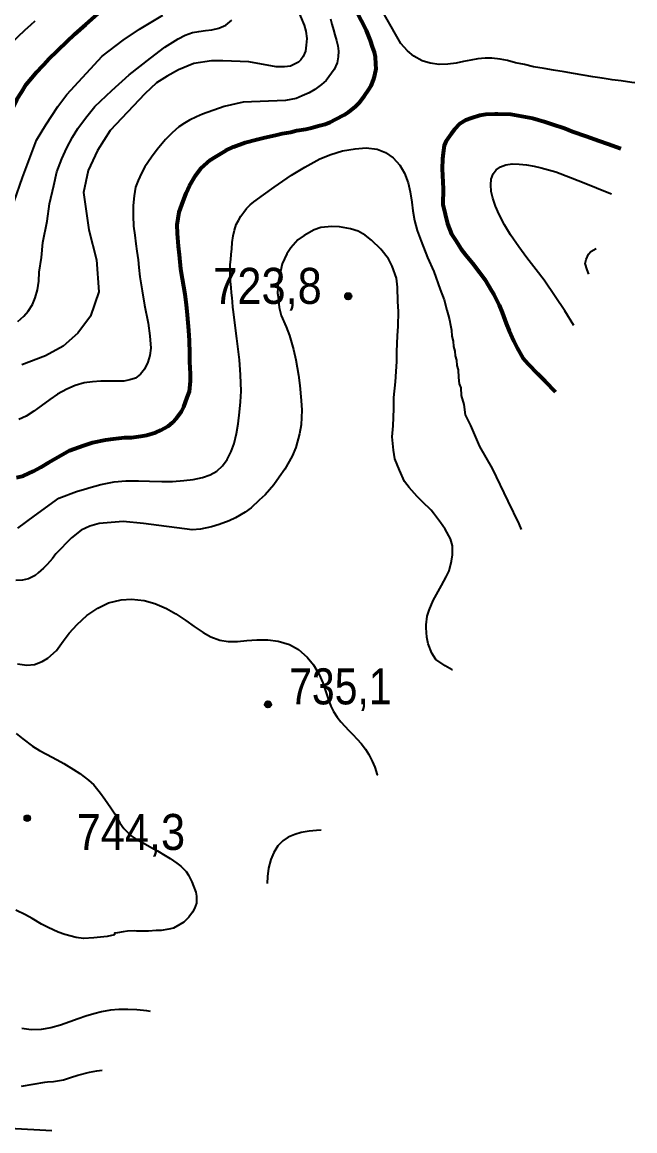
# Model space of a CAD drawing. Header units: metres. Extents: x 552626 to 559174, y 1843804 to 1852371.
# Drawn here: x 558865 to 559154, y 1847338 to 1847861 of the extents above; entities that cross this region are included whole.
import ezdxf

# ---------------------------------------------------------------- set-up
doc = ezdxf.new("R2010")
doc.units = ezdxf.units.M
doc.header["$LTSCALE"] = 6.8
for name, color, linetype, lineweight in [('1', 7, 'Continuous', 25), ('2', 7, 'Continuous', 53), ('5', 7, 'Continuous', 25)]:
    doc.layers.add(name, color=color, linetype=linetype, lineweight=lineweight)

msp = doc.modelspace()

# ---------------------------------------------------------------- hatches: boundary and pattern name
at = {"layer": '5'}
for points in [[(559020.24, 1847731.82, 1), (559017.24, 1847731.82, 1)], [(558982.35, 1847539.21, 1), (558979.35, 1847539.21, 1)], [(558868.77, 1847485.48, 1), (558865.77, 1847485.48, 1)]]:
    msp.add_hatch(color=256, dxfattribs=at).paths.add_polyline_path(points)

# ---------------------------------------------------------------- linework, layer by layer
at = {"layer": '1'}
for points in [[(559153.98, 1847832.44), (559152.52, 1847832.69), (559147.6, 1847833.43), (559143.34, 1847833.99), (559138.49, 1847834.69), (559134.22, 1847835.36), (559129.54, 1847836.14), (559125.03, 1847836.93), (559120.66, 1847837.76), (559115.62, 1847838.5), (559111.24, 1847839.32), (559106.11, 1847840.07), (559101.93, 1847841.08), (559097.69, 1847842.01), (559093.84, 1847843.02), (559090.36, 1847843.69), (559086.58, 1847844.11), (559083.36, 1847844.13), (559079.86, 1847843.82), (559076.6, 1847843.26), (559073.2, 1847842.53), (559069.66, 1847841.8), (559065.75, 1847841.32), (559061.69, 1847841.16), (559057.33, 1847841.76), (559053.56, 1847842.85), (559049.72, 1847845.03), (559046.73, 1847847.58), (559043.51, 1847851.08), (559028.71, 1847877.23)], [(558992.83, 1847872.19), (558997.94, 1847859.68), (558998.74, 1847856.87), (558999.14, 1847853.45), (558998.94, 1847850.24), (558998.54, 1847847.42), (558997.54, 1847845.01), (558996.34, 1847843.4), (558995.33, 1847842.2), (558991.53, 1847840.39), (558988.72, 1847839.99), (558984.71, 1847839.99), (558971.85, 1847842.39), (558959.63, 1847842.92), (558954.22, 1847842.92), (558945.88, 1847841.56), (558938.67, 1847838.62), (558933.26, 1847835.68), (558928.3, 1847832.52), (558922.71, 1847827.37), (558906.44, 1847810.07), (558900.46, 1847800.51), (558896.01, 1847791.13), (558893.74, 1847780.7), (558896.4, 1847763.14), (558899.95, 1847749.01), (558901.05, 1847733.84), (558897.08, 1847722.45), (558891.08, 1847714.3), (558884.19, 1847708.24), (558875.96, 1847703.69), (558864.75, 1847699.44)], [(558861.16, 1847776.58), (558865.01, 1847787.82), (558871.61, 1847805.43), (558876.04, 1847812.75), (558881.73, 1847821.38), (558885.97, 1847827.01), (558902.67, 1847845.13), (558912.52, 1847852.64), (558920.18, 1847857.84), (558931.23, 1847864.39)], [(559010.34, 1847862.7), (559010.99, 1847860.19), (559011.76, 1847857.54), (559012.46, 1847855.17), (559013.23, 1847852.44), (559013.77, 1847849.99), (559014.18, 1847847.4), (559014.06, 1847844.71), (559013.48, 1847841.91), (559012.1, 1847838.87), (559008.36, 1847833.56), (559006.15, 1847831.75), (559002.95, 1847829.34), (559000.34, 1847827.73), (558996.94, 1847826.33), (558994.13, 1847825.12), (558989.12, 1847824.12), (558969.09, 1847823.31), (558960.27, 1847821.3), (558949.98, 1847817.78), (558947.12, 1847816.49), (558943.79, 1847814.96), (558941.45, 1847813.5), (558938.81, 1847811.74), (558935.65, 1847808.86), (558932.57, 1847805.73), (558928.53, 1847801.03), (558925.83, 1847797.4), (558922.73, 1847792.87), (558921.18, 1847789.82), (558919.54, 1847786.43), (558918.42, 1847783.28), (558917.71, 1847779.14), (558917.21, 1847774.69), (558917.29, 1847769.77), (558917.47, 1847764.91), (558917.97, 1847760.6)], [(558870.79, 1847861.68), (558868.84, 1847859.79), (558866.2, 1847857.4), (558855.51, 1847847.08)], [(558869.77, 1847727.92), (558871.08, 1847730.99), (558872.15, 1847734.78), (558872.66, 1847738.88), (558872.96, 1847743.17), (558873.96, 1847750.07), (558874.7, 1847757.21), (558876.7, 1847767.19), (558877.75, 1847775.37), (558879.88, 1847784.13), (558881.28, 1847790.52), (558883.63, 1847796.65), (558885.96, 1847801.88), (558888.59, 1847806.86), (558891.13, 1847810.96), (558894.71, 1847815.86), (558899.14, 1847821.27), (558907.2, 1847828.9), (558915.34, 1847836.26), (558925.5, 1847844.1), (558932.27, 1847849.3), (558938.44, 1847853.21), (558941.73, 1847854.97), (558945.29, 1847856.23), (558948.24, 1847856.8), (558951.46, 1847857.19), (558954.41, 1847857.48), (558957.69, 1847858.29), (558960.95, 1847859.76), (558963.84, 1847862.02)], [(558967.44, 1847677.07), (558967.87, 1847681.95), (558968.27, 1847687.06), (558967.94, 1847694.67), (558967.45, 1847701.76), (558966.25, 1847711.86), (558965.45, 1847718.04), (558964.62, 1847724.41), (558964.34, 1847726.71), (558964.09, 1847729.1), (558963.92, 1847731.04), (558963.66, 1847733.45), (558963.44, 1847735.85), (558963.23, 1847738.71), (558963.06, 1847741.5), (558963.09, 1847744.21), (558963.04, 1847746.78), (558963.36, 1847749.11), (558963.43, 1847751.55), (558963.76, 1847754.24), (558963.99, 1847757.1), (558964.45, 1847760.35), (558965.1, 1847763.02), (558965.9, 1847765.6), (558966.97, 1847767.61), (558968.02, 1847769.57), (558969.4, 1847771.54), (558970.71, 1847773.21), (558972.52, 1847774.93), (558974.13, 1847776.31), (558978.8, 1847779.73), (558983.72, 1847783.22), (558992.03, 1847788.86), (558998.31, 1847792.73), (559005.33, 1847796.72), (559010.53, 1847798.66), (559016.04, 1847800.39), (559022, 1847801.43), (559027.25, 1847801.84), (559032.35, 1847801.23), (559036.35, 1847799.65), (559040.01, 1847797.14), (559043.06, 1847793.65), (559045.33, 1847789.83), (559047.05, 1847785.25), (559048.01, 1847781.03), (559048.75, 1847776.23), (559049.26, 1847772.07), (559049.96, 1847767.53), (559051.24, 1847762.81), (559053.08, 1847757.76), (559056.19, 1847750.1), (559059.08, 1847743.5), (559062.19, 1847735), (559063.98, 1847730.14), (559065.33, 1847725.3), (559065.93, 1847723.06), (559066.51, 1847720.67), (559066.94, 1847718.16), (559067.45, 1847715.73), (559067.64, 1847713.01), (559068.18, 1847710.59), (559068.42, 1847708.1), (559069, 1847705.94), (559069.23, 1847703.68)], [(559125.26, 1847718.02), (559121.01, 1847724.93), (559116.46, 1847731.66), (559111.19, 1847739.42), (559107.44, 1847744.22), (559103, 1847749.98), (559099.23, 1847755.14), (559095.35, 1847760.82), (559092.5, 1847765.54), (559089.99, 1847770.35), (559088.29, 1847774.26), (559086.99, 1847778.08), (559086.24, 1847781.27), (559086, 1847784.42), (559086.25, 1847787.06), (559087.19, 1847789.56), (559088.52, 1847791.39), (559090.57, 1847792.92), (559093.04, 1847793.77), (559096.05, 1847794.22), (559099.46, 1847794.13), (559102.83, 1847793.79), (559106.54, 1847793.14), (559109.8, 1847792.39), (559113.26, 1847791.51), (559116.74, 1847790.49), (559123.67, 1847787.87), (559130.88, 1847785.08), (559140.91, 1847780.95), (559142.94, 1847780.14)], [(559051.26, 1847637.27), (559047.45, 1847641.48), (559045.29, 1847644.4), (559042.93, 1847649.7), (559040.74, 1847655.02), (559040.1, 1847659.1), (559039.53, 1847665.52), (559039.93, 1847670.72), (559040.18, 1847678.74), (559040.23, 1847684.06), (559041.04, 1847691.48), (559041.41, 1847696.26), (559041.61, 1847701.02), (559041.74, 1847705.69), (559042.06, 1847713.05), (559042.28, 1847717.65), (559042.47, 1847724.65), (559042.11, 1847729.27), (559041.99, 1847736.07), (559041.59, 1847740.27), (559039.53, 1847745.94), (559037.71, 1847749.47), (559034.12, 1847753.96), (559029.72, 1847758.2), (559026.7, 1847760.6), (559023.41, 1847762.46), (559019.87, 1847763.64), (559014.68, 1847764.62), (559011.02, 1847764.7), (559005.84, 1847764.19), (559002.72, 1847763.08), (558998.02, 1847760.54), (558995.02, 1847758.45), (558991.71, 1847754.66), (558989.71, 1847751.77), (558987.6, 1847747.04), (558986.75, 1847743.53), (558985.6, 1847738.33), (558985.44, 1847733.24), (558985.72, 1847731.52), (558986.21, 1847726.51), (558987.14, 1847722.79), (558989.51, 1847717.32), (558991.06, 1847713.26), (558992.98, 1847706.66), (558993.95, 1847701.87), (558995.29, 1847694.54), (558995.85, 1847689.61), (558996.5, 1847682.54), (558996.77, 1847677.99), (558996.49, 1847671.06), (558995.81, 1847666.82), (558994.04, 1847660.47), (558992.27, 1847656.35), (558988.9, 1847650.23), (558986.18, 1847646.42), (558983.6, 1847642.8), (558979.57, 1847638.1), (558976.78, 1847635.53), (558972.87, 1847631.92), (558970.03, 1847629.85), (558965.52, 1847627.17), (558962.51, 1847625.83), (558957.81, 1847624.04), (558954.28, 1847622.97)], [(558917.97, 1847760.6), (558918.56, 1847756.56), (558919.05, 1847753.15), (558919.61, 1847748.95), (558919.96, 1847745.34), (558920.41, 1847740.92), (558921.55, 1847734.31), (558922.65, 1847727.66), (558924.35, 1847719.05), (558925.11, 1847713.1), (558925.66, 1847707.25), (558925.08, 1847703.82), (558924.24, 1847700.69), (558922.64, 1847697.4), (558920.77, 1847695.07), (558918.31, 1847693.19), (558915.72, 1847692.28), (558912.85, 1847691.8), (558909.51, 1847691.74), (558906.01, 1847691.72), (558902.04, 1847691.71), (558898.06, 1847691.44), (558894.1, 1847690.9), (558889.87, 1847689.65), (558885.95, 1847688), (558881.61, 1847685.58), (558877.87, 1847683.09), (558873.85, 1847680.13), (558870.45, 1847677.61), (558866.72, 1847675.16), (558863.36, 1847673.6)], [(559132.26, 1847742.28), (559131.44, 1847744.26), (559130.59, 1847747.33), (559130.97, 1847749.12), (559132.09, 1847751.66), (559133.27, 1847752.96), (559135.74, 1847754.32)], [(558862.87, 1847719.9), (558865.67, 1847722.33), (558867.76, 1847724.81), (558869.77, 1847727.92)], [(559069.23, 1847703.68), (559069.85, 1847701.56), (559070.06, 1847699.11), (559070.55, 1847697.06), (559070.72, 1847693.43), (559071.09, 1847690.51)], [(559071.09, 1847690.51), (559071.85, 1847688.52), (559072.01, 1847684.97), (559073.28, 1847680.79), (559073.87, 1847675.82), (559076.39, 1847670.78), (559080.75, 1847660.85), (559086.7, 1847650.51), (559094.01, 1847635.14), (559099.29, 1847624.33), (559100.35, 1847621.68)], [(558862.8, 1847622.37), (558870.63, 1847628.13), (558882.11, 1847636.5), (558890.47, 1847639.64), (558895.34, 1847641.02), (558896.32, 1847641.41), (558901.92, 1847643.04), (558908.25, 1847644.21), (558913.72, 1847644.64), (558919.79, 1847644.66), (558925.01, 1847644.49), (558930.8, 1847644.35), (558935.76, 1847644.45), (558941.15, 1847644.8), (558945.56, 1847645.38), (558949.96, 1847646.27), (558953.53, 1847647.57), (558956.7, 1847649.31), (558959.44, 1847651.85), (558961.65, 1847654.7), (558963.57, 1847658.5), (558964.94, 1847662.29), (558966.04, 1847667.07), (558966.8, 1847671.6), (558967.44, 1847677.07)], [(559067.98, 1847555.47), (559067.71, 1847555.58), (559064.42, 1847557.45), (559060.08, 1847560.44), (559058.17, 1847563.3), (559056.4, 1847567.84), (559055.88, 1847570.94), (559055.54, 1847575.39), (559055.55, 1847576.72), (559055.99, 1847580.85), (559057, 1847583.62), (559058.81, 1847588.16), (559060.39, 1847591.08), (559062.82, 1847595.27), (559065.01, 1847599.34), (559066.42, 1847602.25), (559067.48, 1847606.78), (559067.89, 1847609.74), (559067.89, 1847614.06), (559067.02, 1847617.29), (559064.42, 1847621.9), (559062.31, 1847625.06), (559058.97, 1847629.5), (559057.82, 1847630.87), (559053.71, 1847634.72), (559051.26, 1847637.27)], [(558954.28, 1847622.97), (558949.08, 1847621.87), (558945.12, 1847621.59), (558922.11, 1847624.63), (558912.59, 1847625.54), (558901.26, 1847624.63), (558896.73, 1847623.27), (558892.65, 1847621.45), (558888.11, 1847617.81), (558880.81, 1847610.29), (558879.16, 1847608.02), (558876.74, 1847605.17), (558875.01, 1847603.56), (558872.45, 1847601.27), (558871.01, 1847600.02), (558867.79, 1847598.4), (558865.03, 1847597.75), (558861.81, 1847597.63)], [(558884.17, 1847569.04), (558887.06, 1847572.8), (558890.83, 1847576.95), (558895.36, 1847581.15), (558900.64, 1847584.55), (558905.63, 1847587.07), (558911.53, 1847588.54), (558916.41, 1847588.89), (558922.48, 1847588.23), (558927.4, 1847586.79), (558933.06, 1847584.46), (558937.46, 1847581.91), (558942.18, 1847578.78), (558945.98, 1847575.99), (558950.26, 1847573.09), (558953.91, 1847571.04), (558958.21, 1847569.49), (558962.11, 1847568.94), (558966.52, 1847568.92), (558970.96, 1847569.33), (558975.58, 1847569.7), (558980.79, 1847569.67), (558985.62, 1847569.07), (558990.96, 1847567.42), (558995.21, 1847565.09), (558999.4, 1847561.54), (559002.38, 1847557.83), (559005.01, 1847553.33), (559006.73, 1847549.34), (559008.23, 1847545.14), (559009.31, 1847541.77), (559010.58, 1847538.42), (559011.82, 1847535.81), (559013.53, 1847533.17), (559015.18, 1847531.04), (559017.13, 1847528.86), (559019.02, 1847526.91), (559020.98, 1847524.95), (559023.02, 1847522.81), (559024.85, 1847520.71), (559026.82, 1847518.08), (559028.41, 1847515.59), (559030.07, 1847512.44), (559031.33, 1847509.52), (559032.47, 1847505.9), (559032.48, 1847505.87)], [(558862.66, 1847558.38), (558867.11, 1847557.74), (558870.63, 1847558.01), (558874.31, 1847559.44), (558876.99, 1847561.03), (558881.05, 1847564.58), (558884.17, 1847569.04)], [(558862.11, 1847525.49), (558865.22, 1847523.02), (558869.77, 1847519.55), (558873.08, 1847517.52), (558876.37, 1847515.65), (558881.42, 1847512.99), (558884.6, 1847511.36), (558889.17, 1847508.47), (558892.14, 1847506.57), (558896.23, 1847503.46), (558898.65, 1847501.24), (558901.77, 1847497.28), (558903.91, 1847494.53), (558906.79, 1847490.45), (558908.54, 1847487.58), (558911.01, 1847483.37), (558912.83, 1847480.59), (558916.38, 1847477.17), (558919.09, 1847475.32), (558921.92, 1847473.81), (558926.09, 1847471.55), (558928.67, 1847470.1), (558932.33, 1847467.94), (558934.65, 1847466.54), (558937.82, 1847464.33), (558939.74, 1847462.8), (558942.26, 1847460.35), (558943.38, 1847458.57), (558944.98, 1847455.51), (558945.72, 1847453.43), (558946.79, 1847450.64), (558947.09, 1847448.76), (558947.2, 1847447.03), (558947.14, 1847445.44), (558946.27, 1847442.85), (558945.22, 1847441.15), (558943.49, 1847438.79), (558941.18, 1847436.44), (558939.24, 1847435.3), (558936.36, 1847433.56), (558934.08, 1847433.13), (558930.49, 1847432.55), (558928.17, 1847432.45), (558924.54, 1847432.2)], [(559005.95, 1847479.79), (559003.76, 1847479.65), (559000.29, 1847479.33), (558996.53, 1847478.73), (558993.48, 1847477.87), (558990.4, 1847476.56), (558987.88, 1847474.74), (558985.59, 1847472.45), (558983.66, 1847469.36), (558982.21, 1847466.03), (558981.13, 1847461.88), (558980.59, 1847457.97), (558980.46, 1847454.74)], [(558908.44, 1847430.52), (558905.04, 1847429.63), (558900.27, 1847429.25), (558898.72, 1847428.99), (558893.75, 1847428.75), (558890.28, 1847429.27), (558885.06, 1847430.58), (558881.94, 1847431.72), (558877.2, 1847433.84), (558874.02, 1847435.47), (558869.56, 1847438.11), (558866.52, 1847439.93), (558861.86, 1847442.14)], [(558924.54, 1847432.2), (558922.13, 1847432.18), (558918.88, 1847432.22), (558917.88, 1847432.27), (558914.65, 1847432.15), (558912.52, 1847431.9), (558909.91, 1847431.44), (558908.43, 1847431.27), (558908.44, 1847430.52)], [(558925.5, 1847394.34), (558923.64, 1847394.52), (558918.92, 1847395.01), (558914.81, 1847395.29), (558910.46, 1847395.26), (558906.48, 1847394.86), (558902.37, 1847394.14), (558898.66, 1847393.17), (558894.98, 1847392.08), (558891.36, 1847390.78), (558887.32, 1847389.35), (558882.98, 1847387.87), (558878.33, 1847386.6), (558873.84, 1847385.78), (558869.11, 1847385.68)], [(558869.11, 1847385.68), (558864.77, 1847386.29)], [(558864.5, 1847359.03), (558875.52, 1847360.88), (558876.83, 1847361.03), (558879.71, 1847361.28), (558884.36, 1847362.06), (558887.73, 1847363.11), (558891.18, 1847364.26), (558896.67, 1847365.72), (558900.09, 1847366.28), (558902.59, 1847366.61)], [(558878.94, 1847337.97), (558858.88, 1847339.03)]]:
    msp.add_lwpolyline(points, dxfattribs=at)
at = {"layer": '2'}
for points in [[(558943.78, 1847783.92), (558946.77, 1847789), (558949.24, 1847792.11), (558953.77, 1847796.13), (558955.46, 1847797.32), (558961, 1847800.53), (558964.62, 1847802.28), (558970.13, 1847804.33), (558975.61, 1847805.79), (558979.42, 1847806.64), (558984.44, 1847807.88), (558987.59, 1847808.66), (558991.67, 1847809.29), (558994.43, 1847809.94), (558998.68, 1847810.6), (559001.34, 1847811.32), (559005.29, 1847812.35), (559007.79, 1847813.06), (559010.27, 1847813.92), (559012.86, 1847815.3), (559016.77, 1847817.41), (559019.1, 1847818.85), (559022.23, 1847821.28), (559024.01, 1847823.15), (559026.46, 1847826.43), (559028.46, 1847829.32), (559029.51, 1847831.02), (559030.67, 1847833.98), (559031.34, 1847836.13), (559031.91, 1847839.11), (559031.83, 1847841.26), (559031.67, 1847844.82), (559031.1, 1847846.92), (559030.21, 1847849.56), (559029.29, 1847852.53), (559027.43, 1847857.14), (559017.97, 1847875.55)], [(558834.31, 1847757.38), (558837.59, 1847762.32), (558840.56, 1847767.5), (558842.94, 1847772.66), (558845.49, 1847778.56), (558847.55, 1847784.91), (558850.04, 1847792.29), (558852.41, 1847800.35), (558855.05, 1847807.87), (558857.57, 1847814.84), (558860.08, 1847820.11), (558862.4, 1847824.66), (558864.68, 1847828.33), (558866.83, 1847831.72), (558869.38, 1847834.9), (558871.8, 1847837.75), (558877.05, 1847843.18), (558882.02, 1847848.06), (558889.73, 1847855.51), (558894.95, 1847860.07), (558900.58, 1847865.09)], [(559147.33, 1847801.43), (559141.26, 1847803.6), (559137.19, 1847805.05), (559131.03, 1847807.25), (559124.64, 1847809.34), (559120.8, 1847810.9), (559114.92, 1847812.88), (559111.12, 1847814.11), (559105.78, 1847815.66), (559102.46, 1847816.36), (559097.2, 1847817.25), (559095.5, 1847817.56), (559089.41, 1847817.77), (559087.91, 1847817.77), (559083.61, 1847817.6), (559080.84, 1847817.12), (559076.83, 1847815.83), (559074.27, 1847814.87), (559071.47, 1847813.22), (559068.96, 1847810.44), (559067.36, 1847808.42), (559065, 1847805.07), (559064.01, 1847802.88), (559063.49, 1847799.41), (559063.23, 1847796.64), (559063.03, 1847791.87), (559063.52, 1847782.5), (559063.41, 1847775.03), (559065.58, 1847765.94), (559067.53, 1847761.12), (559069.3, 1847758.25), (559072.11, 1847754.08), (559074.18, 1847751.24), (559077.37, 1847747.37), (559080.8, 1847742.86), (559083.16, 1847739.64), (559086.34, 1847734.43), (559087.39, 1847732.55), (559089.96, 1847727.53), (559091.43, 1847724.12), (559093.27, 1847718.93), (559094.75, 1847715.52), (559096.9, 1847710.53), (559098.43, 1847707.38), (559101.2, 1847702.79), (559103.69, 1847699.92), (559108.14, 1847695.19), (559111.62, 1847691.68), (559116.52, 1847686.71)], [(558862.21, 1847646.24), (558865.44, 1847647.11), (558870.17, 1847649.32), (558873.62, 1847651.21), (558877.27, 1847653.38), (558883.05, 1847656.7), (558887.2, 1847658.93), (558893.81, 1847661.43), (558898.06, 1847662.83), (558904.15, 1847664.11), (558907.85, 1847664.46), (558913.18, 1847665.15), (558916.5, 1847665.2), (558920.84, 1847665.78), (558923.77, 1847666.28), (558927.88, 1847667.5), (558930.33, 1847668.54), (558933.78, 1847670.43), (558935.74, 1847672.15), (558937.67, 1847674.2), (558940.05, 1847677.38), (558941.11, 1847679.67), (558942.78, 1847684.02), (558943.79, 1847686.79), (558944.37, 1847691.85), (558944.23, 1847695.24), (558944.01, 1847700.79), (558944.05, 1847704.79), (558943.85, 1847710.92), (558943.56, 1847715.62), (558942.89, 1847722.86), (558942.42, 1847727.72), (558941.76, 1847732.71), (558940.51, 1847739.97), (558939.82, 1847744.55), (558939.05, 1847751.28), (558938.65, 1847755.47), (558938.13, 1847761.4), (558938.08, 1847765.47), (558938.97, 1847771.48), (558940.24, 1847774.95), (558942.19, 1847780.41), (558943.78, 1847783.92)]]:
    msp.add_lwpolyline(points, dxfattribs=at)
at = {"layer": '5'}
for centre in [(559018.74, 1847731.82), (558980.85, 1847539.21)]:
    msp.add_circle(centre, 1.5, dxfattribs=at)
at = {"layer": '5', "lineweight": 13}
msp.add_circle((558867.27, 1847485.48), 1.5, dxfattribs=at)

# ---------------------------------------------------------------- texts
at = {"layer": '5'}
for s, width, p in [('723,8', 0.9, (558955.05, 1847728.19)), ('735,1', 0.85, (558990.85, 1847539.21)), ('744,3', 0.9, (558890.57, 1847470.5))]:
    msp.add_text(s, height=17, dxfattribs=dict(at, width=width)).set_placement(p)

doc.saveas('drawing.dxf')
